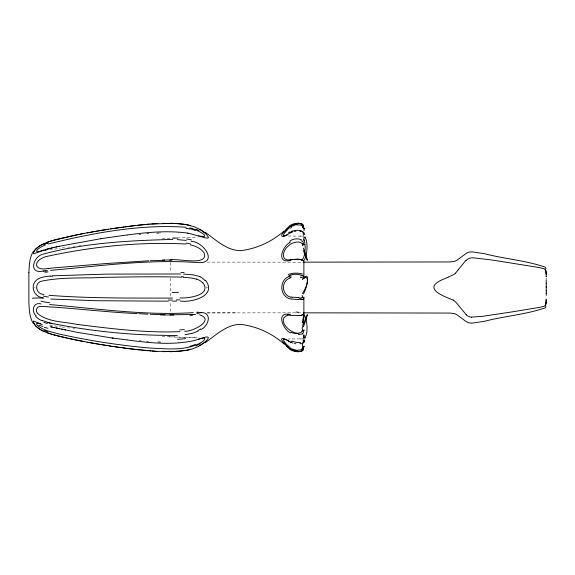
<?xml version="1.0" encoding="UTF-8"?>
<svg xmlns="http://www.w3.org/2000/svg" width="575" height="575" viewBox="0 0 575 575"><rect width="100%" height="100%" fill="white"/><g stroke="black" fill="none" stroke-linecap="round" stroke-linejoin="round"><path stroke-width="0.43" stroke-dasharray="2.88 2.16" d="M302.587 340.989L302.558 341.241M49.543 249.902L60.167 248.249M61.935 247.976L64.522 247.645M67.965 247.207L69.69 246.984M73.14 246.538L74.865 246.323M79.177 245.769L80.895 245.547M126.974 235.815L127.679 235.736M139.049 234.492L140.135 234.384M139.402 234.456L140.997 234.305M146.654 233.795L148.681 233.63M147.329 233.737L148.515 233.644M162.121 238.625L197.441 237.087M156.623 233.091L160.468 232.904M156.882 233.076L159.333 232.954M179.127 342.089L178.358 342.132M160.145 232.918L160.964 232.882M300.222 338.905L302.658 338.891L288.003 338.97M34.407 287.5L35.219 287.5M206.245 287.5L207.776 287.5M207.381 312.893L237.195 312.865M207.101 312.908L302.989 312.822M207.101 262.092L302.989 262.186M288.003 236.03L302.658 236.109L300.222 236.095M162.121 336.375L197.297 337.892M169.222 336.821L197.441 337.913M160.964 342.118L156.882 341.924M160.468 342.096L156.623 341.909M178.358 232.868L179.127 232.911M147.329 341.262L148.515 341.356M146.654 341.205L147.746 341.298M139.402 340.544L140.997 340.695M126.974 339.185L127.679 339.264M61.935 327.024L64.522 327.355M67.965 327.793L69.69 328.016M73.14 328.462L74.865 328.677M49.543 325.098L61.051 326.887M302.558 233.745L302.587 234.011M170.43 262.495L170.43 271.472M170.43 278.135L170.43 296.865M170.43 303.528L170.43 312.505M302.752 234.233A10.041 1.977 68.7 0 1 302.766 234.399M302.766 340.601A10.041 1.977 -68.7 0 1 302.752 340.767"/><path stroke-width="0.86" d="M546.236 290.907L546.243 287.5M546.236 293.092L546.243 290.763M302.658 342.923L302.4 348.062M546.236 292.998L546.221 295.413M28.872 272.651L28.872 302.407C29.303 309.659 29.318 317.544 33.537 323.79M546.185 299.144L545.962 303.485M546.171 299.776L546.135 300.948M546.128 301.271L546.07 302.349M303.873 346.179L303.183 349.729M303.859 330.064L303.183 333.069A2.868 2.393 9.6 0 1 302.306 333.924M302.587 329.36L302.45 330.654M303.837 346.761L302.989 350.046A2.861 2.861 0 0 1 302.22 350.772L297.778 351.763M546.049 302.587L546.006 303.118M303.866 340.113L303.169 342.65M545.998 303.219L545.977 303.413A7.331 7.259 -90 0 1 545.783 304.491L545.79 304.441M303.837 297.749L303.665 298.454A6.411 2.817 34.1 0 1 303.571 298.619L303.528 298.691M34.694 250.298L33.4 252.684L33.58 253.827L45.044 249.787L57.133 246.661L101.725 238.539M545.56 307.402L545.955 306.029M33.415 252.641L33.688 251.958M302.285 331.337C294.989 339.178 274.11 319.707 287.802 315.208M33.817 251.699L34.133 251.138M33.537 251.21C29.318 257.456 29.303 265.341 28.872 272.593L28.872 272.751M34.32 250.844L35.391 249.428M545.38 305.382L545.725 304.664L544.467 306.13L540.5 307.201L512.462 311.844L481.972 316.401L471.68 317.098M457.988 270.063L456.061 272.536A12.902 12.772 90 0 1 455.731 272.909L455.457 273.19M458.124 269.876L465.003 261.481A26.5 26.234 -90 0 1 466.016 260.504M34.78 250.182L38.503 246.632L44.031 243.563M284.762 231.164C277.459 238.302 284.848 237.453 289.477 233.012M284.007 232.063L284.33 231.675M303.837 313.878L303.147 314.482M284.869 231.042L285.186 230.668M285.279 230.561L290.698 225.242M285.459 230.352L286.386 229.288M35.456 249.349L35.952 248.81M286.774 228.857L289.994 225.738M36.06 248.702L40.042 245.618M205.491 341.607C215.381 331.811 196.362 340.551 193.107 340.831C166.333 346.402 138.805 341.284 112.075 338.014M205.893 341.241L204.901 342.118M289.807 227.513C287.342 229.504 277.869 239.538 287.773 234.528M284.036 230.999C272.011 241.687 256.393 248.896 240.386 250.671C226.5 250.448 215.869 239.847 205.196 232.278M205.297 341.78L203.363 343.332M545.251 307.848C525.794 314.568 504.462 316.07 484.509 321.303L472.039 323.164L468.941 322.891L466.584 321.878L456.766 314.64L454.43 313.598L450.211 313.059L303.701 312.836M204.448 342.492L198.763 346.236M205.196 342.722C215.869 335.153 226.5 324.552 240.386 324.329C256.393 326.104 272.011 333.313 284.036 344.001M289.527 242.686C282.648 246.366 275.863 263.386 289.987 260.597M203.119 343.512L199.999 345.546M302.256 350.75L302.385 350.657A2.846 2.832 -62.1 0 0 303.176 349.729M200.991 329.468C208.797 326.032 212.793 311.916 200.352 312.505M290.993 226.593L295.636 224.803L300.862 225.069M290.008 233.184L290.67 232.818M199.683 343.268C202.163 342.714 208.366 336.835 202.048 338.359M41.012 245.051L46.855 242.413L54.424 239.976M302.242 343.476L301.149 343.908M198.483 346.38L193.15 348.63L187.177 350.197M302.263 333.874L298.324 334.643M198.605 343.843C183.583 350.93 166.204 348.73 150.161 348.083C119.169 345.338 88.313 340.594 57.953 333.73C51.024 331.775 43.413 330.345 37.72 325.615C33.767 321.763 40.307 323.718 42.155 324.566M291.101 232.602L291.856 232.257M198.03 331.186L192.445 333.292L185.028 334.736M301.796 351.016L301.127 351.282M290.059 278.027C280.78 281.189 281.52 294.709 290.777 297.232M448.335 277.1L453.387 274.778A10.76 10.652 90 0 0 455.472 273.204M448.033 277.222L440.989 280.284A36.742 36.376 -90 0 0 439.429 281.11C423.588 289.764 446.171 297.023 453.258 300.15M45.094 245.166C38.719 246.984 30.547 255.278 43.456 250.053M47.473 242.183L50.744 241.076M292.481 232.013L292.912 231.869M290.641 277.811L291.18 277.639M48.3 244.001C93.157 232.968 139.854 223.991 186.171 227.269M301.925 315.51L292.244 315.495M51.089 240.961L74.139 235.376M54.833 239.861L55.653 239.638M190.756 349.356L185.445 350.513M56.091 239.523L56.954 239.293M46.632 249.191L48.048 248.831M300.675 343.57L299.848 343.735M57.428 239.171L82.872 233.658M48.667 248.68L49.766 248.407M198.569 339.142L199.374 338.948M50.887 248.141L52.117 247.861M200.38 338.711L201.854 338.395M302.213 314.812L301.293 314.978M53.676 247.509L54.46 247.336M55.976 247.013L57.105 246.776M74.865 235.232L81.873 233.845M58.794 246.423L59.362 246.308M291.216 275.935C278.566 277.84 278.76 297.433 291.432 299.108M294.501 231.452L295.96 231.222M82.606 233.709L84.245 233.4M84.123 233.421L90.167 232.307M302.364 299.273L300.926 299.438M86.998 232.882L94.71 231.502M186.674 350.29L172.263 351.656M91.13 232.135L95.558 231.358M290.109 260.576L290.468 260.518M95.464 231.373L108.042 229.296M96.413 231.208L97.261 231.064M98.109 230.92L98.958 230.776M99.806 230.632L100.654 230.489M101.502 230.352L106.734 229.504M185.128 350.563L182.325 350.958M107.942 229.31L110.767 228.872M100.532 238.726C129.238 234.801 158.441 229.274 187.464 233.033M299.927 351.584L298.015 351.756M110.659 228.886L135.592 225.493M111.967 228.685L118.098 227.779M119.327 227.599L121.778 227.254M122.913 227.103L124.042 226.945M125.17 226.794L127.434 226.493M128.57 226.349L145.015 224.509M291.022 259.656L298.396 259.145L302.551 259.871M184.553 331.178C191.705 332.336 215.747 319.952 199.597 314.841M290.928 259.67C280.097 261.833 282.598 250.125 288.442 245.906A15.604 12.362 -61.8 0 1 288.887 245.446C292.086 242.355 298.799 240.465 302.27 243.62M137.49 225.278L149.996 224.085M181.671 351.037L178.732 351.325M33.645 321.159L40.696 323.768M50.492 276C44.591 276.719 36.247 277.229 33.867 283.863C31.338 290.195 36.124 297.088 42.694 297.785M50.478 270.358C99.188 266.103 148.12 259.037 197.103 262.531C219.212 264.414 203.758 241.399 191.094 241.356M47.502 270.638L46.244 270.753M146.258 224.401L148.623 224.193M45.303 270.832L44.117 270.926M52.591 275.813L106.562 274.117L180.449 273.98M149.809 224.099L171.681 223.33M50.147 268.202L107.122 263.465L148.752 260.798M178.25 351.361L156.702 351.368L128.57 348.651M151.656 223.963L157.83 223.574M48.623 268.309C33.839 271.695 32.329 260.798 45.828 256.637C91.59 246.661 139.2 241.543 186.041 244.016M179.846 331.638C145.216 333.105 110.644 328.555 76.346 324.322C63.796 321.569 49.04 322.323 38.388 314.158C34.335 311.212 36.879 305.246 41.86 306.453C73.693 308.056 105.397 312.16 137.26 313.591M43.405 270.969C28.089 274.67 32.847 256.206 43.434 254.049C85.366 242.808 129.526 240.515 172.802 239.43M193.207 312.642C145.216 315.732 97.312 308.667 49.587 304.556M177.244 335.412C134.363 335.728 91.238 331.437 49.213 322.906M150.19 260.734L164.515 260.259M299.589 297.965L299 297.979M179.946 297.915C187.637 298.497 212.376 295.464 202.824 282.634M162.358 223.388L164.982 223.323M180.241 301.02C191.691 302.824 217.551 295.967 205.483 280.219M196.952 312.477L197.822 312.455M171.681 351.67L169.948 351.699M162.574 260.065L171.968 259.965M176.626 301.092L172.593 301.142M172.493 298.094C131.323 298.037 90.038 298.497 48.968 295.306M169.826 260.188C175.878 257.478 208.344 266.951 204.326 253.295A7.806 5.714 39 0 0 203.766 252.447C200.553 248.17 195.335 245.985 190.26 244.799M288.607 315.165L291.582 315.416M168.238 301.171L96.162 300.718L50.737 299.022M303.701 262.164L450.211 261.941L454.43 261.402L456.766 260.36L466.584 253.122L468.941 252.109L472.039 251.836L484.509 253.697C504.462 258.93 525.794 260.432 545.251 267.152M173.794 315.028L160.368 314.884M169.941 314.812L195.565 314.496M170.013 223.301L173.959 223.395M297.778 223.237L299.733 223.38M164.939 314.748L150.24 314.266M41.041 303.916C33.041 301.645 31.014 311.549 36.175 315.998M164.975 351.677L162.459 351.613M172.263 223.344L178.25 223.639M298.015 223.244L300.351 223.502A7.906 7.892 -10.7 0 1 301.127 223.718L302.385 224.343A2.846 2.832 62.1 0 1 303.176 225.271L303.837 228.239M183.54 274.081L193.373 274.9L199.949 276.597M181.348 277.136C156.105 276.453 130.841 276.934 105.592 277.322C84.547 278.544 63.02 276.769 42.277 281.053C33.666 282.282 35.542 294.493 43.894 294.4M174.599 223.423L185.128 224.437M147.933 314.158L138.776 313.677M183.13 277.215L190.936 277.905L196.65 279.141M177.28 239.595L186.185 240.422M157.406 351.404L152.339 351.088M300.473 277.085L300.56 277.092A5.793 1.89 -0.9 0 1 300.775 277.143M149.809 350.901L151.074 351.002M178.732 223.675L183.166 224.149M148.623 350.808L146.258 350.599M301.149 275.576L302.256 275.713M145.072 350.491L141.522 350.153M140.343 350.031L136.541 349.614M135.592 349.507L111.967 346.315M295.924 343.778L294.522 343.555M202.874 236.778C210.759 235.994 191.698 227.556 189.836 228.002M127.434 348.507L122.913 347.897M301.185 260.008L302.242 260.195M121.778 347.746L119.327 347.401M183.669 224.214L189.958 225.429M113.218 338.179L76.763 332.257L50.449 326.729M118.098 347.221L113.196 346.502M112.175 346.344L107.942 345.69M109.351 345.913L110.767 346.128M299.841 231.265L300.689 231.43M108.042 345.704L101.502 344.648M106.734 345.496L102.81 344.863M101.789 344.698L89.75 342.621M99.806 344.368L100.654 344.511M185.445 224.487L186.724 224.717M98.109 344.08L98.958 344.224M97.261 343.936L88.377 342.369M290.468 314.482C275.209 311.212 282.965 329.511 290.504 332.947M188.55 233.213L205.821 237.964L207.762 238.107L208.531 237.518L206.31 234.147L200.395 229.684L194.336 226.787L187.177 224.803M86.998 342.118L88.658 342.42M87.141 342.139L74.865 339.768M64.774 329.741L65.572 329.892M84.245 341.6L75.864 339.969M61.69 329.152L62.431 329.295M58.736 328.562L59.477 328.713M75.038 339.803L56.091 335.477M74.139 339.624L67.807 338.28M57.27 328.26L56.163 328.03M201.394 236.519L200.488 236.318M53.798 327.52L54.33 327.635M66.563 338.007L65.327 337.733M52.203 327.161L51.146 326.916M64.702 337.59L62.84 337.158M62.222 337.015L59.117 336.26M199.187 236.009L198.634 235.872M301.027 240.688L302.313 241.148A2.825 2.293 -3.4 0 1 302.975 241.673L303.859 244.936M58.672 336.152L51.556 334.183M190.224 225.501L190.756 225.644M55.653 335.362L54.833 335.139M54.424 335.024C47.035 332.709 38.266 330.51 33.911 323.481M301.012 231.049L302.285 231.553M50.744 333.924L47.409 332.796M300.984 223.668L301.681 223.927M292.991 343.16L292.517 343.002M291.791 342.722L291.302 342.499M44.031 331.437L39.56 329.08L36.06 326.298M292.078 349.061L296.923 350.34L301.429 349.686A1.941 1.933 -30.3 0 0 301.789 349.428M290.742 342.707C287.112 339.164 276.762 335.218 284.302 343.282M303.126 275.971L303.729 276.712M290.404 342.039L290.016 341.816M287.795 340.486C279.234 335.85 285.394 343.706 288.456 346.207M199.999 229.454L202.889 231.322M288.14 340.695L288.995 341.205M289.505 341.521L289.117 341.284M303.219 260.561L303.83 261.122M302.127 224.164L302.256 224.25A2.861 2.861 0 0 1 302.989 224.954L303.154 225.22M290.698 349.758L286.515 345.863M203.212 231.56L204.448 232.508M290.648 348.155L288.837 346.588M289.994 349.262L286.774 346.143M466.224 314.683L456.378 302.838A11.787 11.665 90 0 0 453.272 300.114M35.858 326.09L35.521 325.73M286.594 345.949L286.084 345.367M285.732 344.964L285.006 344.123M285.049 344.166L284.726 343.793M284.762 343.836L284.187 343.146M35.219 325.371L33.4 322.316L33.645 322.956M303.118 232.286L303.859 234.801M546.106 273.355L545.962 271.508A9.186 9.092 90 0 0 545.883 270.99L544.482 268.877L539.113 267.54L493.077 260.159L473.656 257.844A23.769 23.525 90 0 0 472.578 257.852A14.023 13.886 90 0 0 470.515 258.053L470.451 258.074A7.87 7.791 90 0 0 467.985 258.98L467.446 259.347A11.529 11.414 90 0 0 466.886 259.763A17.451 17.272 90 0 0 466.023 260.504M545.409 269.661L545.639 270.099A5.534 5.484 -90 0 1 545.948 271.587M303.183 225.271L303.873 228.821M545.56 267.598L545.955 268.971M302.357 243.901L302.594 245.82M302.536 278.3L302.357 277.732A2.336 0.791 -1.1 0 0 300.754 277.294M546.013 271.968L546.077 272.751M546.085 272.895L546.142 274.304M546.135 273.937L546.171 275.26M546.185 275.935L546.2 276.683M546.192 276.367L546.2 276.798M546.214 278.595L546.221 279.048M546.228 279.953L546.236 283.633M303.916 335.448L303.931 342.168M546.236 283.267L546.243 286.875M546.243 286.724L546.243 287.68M303.931 237.619L303.931 240.566M303.88 261.51L303.88 278.005M303.88 297.074L303.88 315.078M303.931 334.499L303.931 337.381M288.24 274.598A12.305 5.671 5.4 0 1 302.716 274.045M302.155 275.763A2.861 0.877 -1.9 0 1 303.032 275.993M303.816 276.604A9.049 3.421 -55.3 0 1 303.909 276.87M303.729 278.343A11.867 3.163 -71.1 0 1 307.647 279.5A11.867 3.163 -71.1 0 1 303.449 293.998M303.557 298.705A4.636 2.012 22.7 0 1 303.449 298.885M303.356 299.036A2.853 1.042 6.9 0 1 302.587 299.381M300.854 299.367A12.506 3.321 0.7 0 1 291.748 298.957M289.505 242.65A11.838 11.234 56.4 0 1 290.497 241.96M289.778 241.133A12.111 11.227 22.4 0 1 301.401 239.667M303.981 244.512A11.09 4.37 -84.1 0 1 304.01 244.964M304.915 237.54A11.989 3.666 -86.4 0 1 307.007 248.652A11.989 3.666 -86.4 0 1 303.866 260.418M301.976 260.295A2.897 0.712 6.7 0 1 302.903 260.59M289.692 260.195A12.017 4.169 0.8 0 1 301.638 259.584M298.691 312.318A12.089 0.906 7.1 0 1 296.089 311.988M303.284 314.496A2.875 0.92 -1.4 0 1 302.378 314.877M303.406 324.408A12.003 0.438 -70.2 0 1 307.417 314.647A12.003 0.438 -70.2 0 1 303.456 326.83M298.231 333.565A12.952 9.531 0.1 0 1 290.986 332.328M303.456 248.17A12.003 0.438 70.2 0 1 307.417 260.353A12.003 0.438 70.2 0 1 303.406 250.592M304.01 330.036A11.09 4.37 84.1 0 1 303.981 330.488M303.866 314.582A11.989 3.666 86.4 0 1 307.007 326.348A11.989 3.666 86.4 0 1 304.915 337.46M297.972 351.109A12.312 11.335 30.2 0 1 290.418 348.68M304.024 346.243A10.961 4.399 -79.8 0 1 304.002 346.682M303.909 337.999A11.974 3.342 -82.2 0 1 305.44 338.007M304.743 234.428A12.003 1.919 73.4 0 1 303.679 232.099M290.67 225.199A12.995 12.902 -0.9 0 1 297.778 223.33M290.418 226.32A12.312 11.335 -30.2 0 1 297.972 223.891M304.002 228.318A10.961 4.399 79.8 0 1 304.024 228.757M305.44 236.993A11.974 3.342 82.2 0 1 303.909 237.001M302.227 231.617A2.846 2.199 8.9 0 1 303.054 232.314M290.145 232.293A12.104 10.091 1.3 0 1 301.127 230.762M288.636 232.609A11.982 6.914 -12.2 0 1 289.548 232.013M300.632 342.47A12.24 8.151 8.1 0 1 292.057 341.112M303.205 342.664A2.868 2.343 -2.5 0 1 302.285 343.519M303.679 342.901A12.003 1.919 -73.4 0 1 304.743 340.572M297.778 351.67A12.995 12.902 0.9 0 1 290.67 349.801M32.286 298.238A43.959 15.317 13.8 0 1 43.901 298.159M189.987 315.409A33.062 4.873 -6.2 0 1 192.589 315.222M196.851 313.727A25.314 10.206 -13.7 0 1 199.216 313.691M200.646 328.922A24.632 22.713 -49.1 0 1 197.786 330.625M185.747 338.589A85.962 73.794 1.8 0 1 177.531 339.308M49.27 322.69A46.208 45.188 -44.3 0 1 42.514 320.476M42.385 320.843A17.868 17.422 79.8 0 1 35.7 316.473M49.579 302.709A51.606 40.947 -19.3 0 1 40.897 301.092M172.363 300.028A151.34 18.759 -0.3 0 1 168.259 300.057M179.803 299.841A100.539 25.178 0 0 1 176.353 299.906M199.906 276.712A18.745 16.488 -85 0 1 205.074 280.672M180.873 272.514A81.053 29.174 -0.7 0 1 184.122 272.629M50.622 276.309A95.853 61.985 9.3 0 1 52.713 276.122M44.44 244.418A46.733 38.489 -18.6 0 1 47.804 243.081M164.975 223.546A169.762 165.974 1.4 0 1 170.006 223.524M187.407 233.227A52.232 34.744 3 0 1 188.485 233.414M43.973 271.055A35.6 10.127 -11.6 0 1 43.254 271.098M46.014 270.94A47.488 10.58 -9.9 0 1 45.058 271.019M48.106 271.918A70.287 11.32 -8.5 0 1 44.8 272.212M186.451 238.963A50.55 47.948 -11.3 0 1 191.504 239.962M172.852 238A120.355 90.584 0.2 0 1 177.409 238.172M47.409 323.517A31.445 7.295 13.9 0 1 43.988 322.446M52.44 323.703A61.036 23.367 10.5 0 1 47.675 322.431M198.986 344.346A26.651 17.631 -19.8 0 1 195.946 345.863M195.32 344.447A35.722 28.355 -16.4 0 1 189.937 346.33M33.609 322.539A8.05 1.653 49.8 0 1 33.602 321.109M47.804 331.919A46.733 38.489 18.6 0 1 44.44 330.582M170.006 351.476A169.762 165.974 -1.4 0 1 164.975 351.454M195.946 229.138A26.651 17.631 19.8 0 1 198.986 230.654M189.937 228.67A35.722 28.355 16.4 0 1 195.32 230.553M290.476 228.146A11.471 8.718 -31.1 0 1 291.561 227.319M300.919 224.911A2.516 2.516 0 0 1 302.558 226.744M302.63 226.83A6.217 5.211 65.2 0 1 302.702 227.298M302.831 227.398A8 5.534 71.2 0 1 302.874 227.858M304.103 228.778A9.976 4.945 76.4 0 1 304.046 230.518M303.622 235.736A10.796 1.991 83.7 0 1 303.061 236.081M292.165 231.006A15.784 1.164 -28.5 0 1 291.697 231.251M287.586 314.812A16.107 9.624 51.8 0 1 288.377 314.683M302.421 322.597A10.839 0.424 -81.5 0 1 303.974 315.502A10.839 0.424 -81.5 0 1 302.536 327.376M302.177 327.915A10.415 2.465 88.4 0 1 302.148 328.871M302.134 330.546A5.153 3.975 64.8 0 1 302.026 331.207M291.949 341.981A10.328 4.456 15.1 0 1 291.209 341.629M302.285 348.048A4.816 4.133 -64 0 1 302.191 348.421M302.177 348.428A1.941 1.782 -58.8 0 1 301.853 349.212M291.942 349.32A9.602 9.293 19.8 0 1 290.468 348.378M288.614 346.675A15.762 7.245 37.8 0 1 288.226 346.287M302.292 243.613A3.96 3.443 -36.8 0 1 302.385 243.886M303.859 239.595A10.788 3.206 -87.4 0 1 305.095 249.917A10.788 3.206 -87.4 0 1 302.572 259.239M289.85 277.79A11.601 8.568 25.6 0 1 290.433 277.531M288.499 276.173A11.126 6.684 10.2 0 1 301.767 275.36M302.421 279.594A10.717 3.651 -65 0 1 307.388 280.42A10.717 3.651 -65 0 1 302.393 293.494M302.206 295.291A10.027 2.437 75.2 0 1 302.198 295.737M302.457 296.607A8.553 3.306 58.6 0 1 302.428 296.757M302.357 296.93A6.375 2.933 42.7 0 1 302.321 297.124M302.256 297.21A3.004 1.445 26.8 0 1 302.198 297.678M301.983 297.843A2.171 0.913 6.7 0 1 300.941 297.994M301.041 298.073A7.748 2.566 1 0 1 299.748 298.159M298.806 297.397A12.787 3.385 0.1 0 1 293.135 297.174M292.711 297.332A9.89 4.916 -4.6 0 1 292.078 297.225M291.762 297.11A9.768 5.678 -8.8 0 1 291.072 296.937M184.302 329.554A82.786 71.861 -0.1 0 1 179.695 329.985M196.923 312.146A22.684 13.893 -19.7 0 1 201.372 312.908M48.465 297.052A44.16 37.756 -23.1 0 1 43.19 295.996M178.573 292.323A120.24 33.343 -0.5 0 1 172.191 292.452M196.679 279.055A17.272 15.87 -84.4 0 1 202.637 282.85M181.448 276.676A82.814 37.555 -0.3 0 1 183.252 276.762M44.663 250.398A31.496 5.405 -12.3 0 1 46.036 250.024M45.849 249.931A42.155 10.221 -11 0 1 47.215 249.579M202.242 236.354A12.607 2.623 21.6 0 1 200.804 236.052M185.998 228.289A51.247 47.2 6.6 0 1 189.585 228.994M44.577 244.059A47.308 38.13 -15.8 0 1 47.883 242.851M49.824 268.561A70.351 18.227 -9 0 1 48.271 268.676M186.192 243.088A50.744 49.572 -13.4 0 1 190.49 243.901M200.1 343.584A19.773 11.09 -17 0 1 198.986 344.195M47.991 328.268A55.825 19.349 9.3 0 1 44.325 327.304M42.988 326.471A29.267 6.735 11.2 0 1 38.892 325.198M471.658 317.278A10.221 10.12 -90 0 1 466.152 314.769"/></g></svg>
